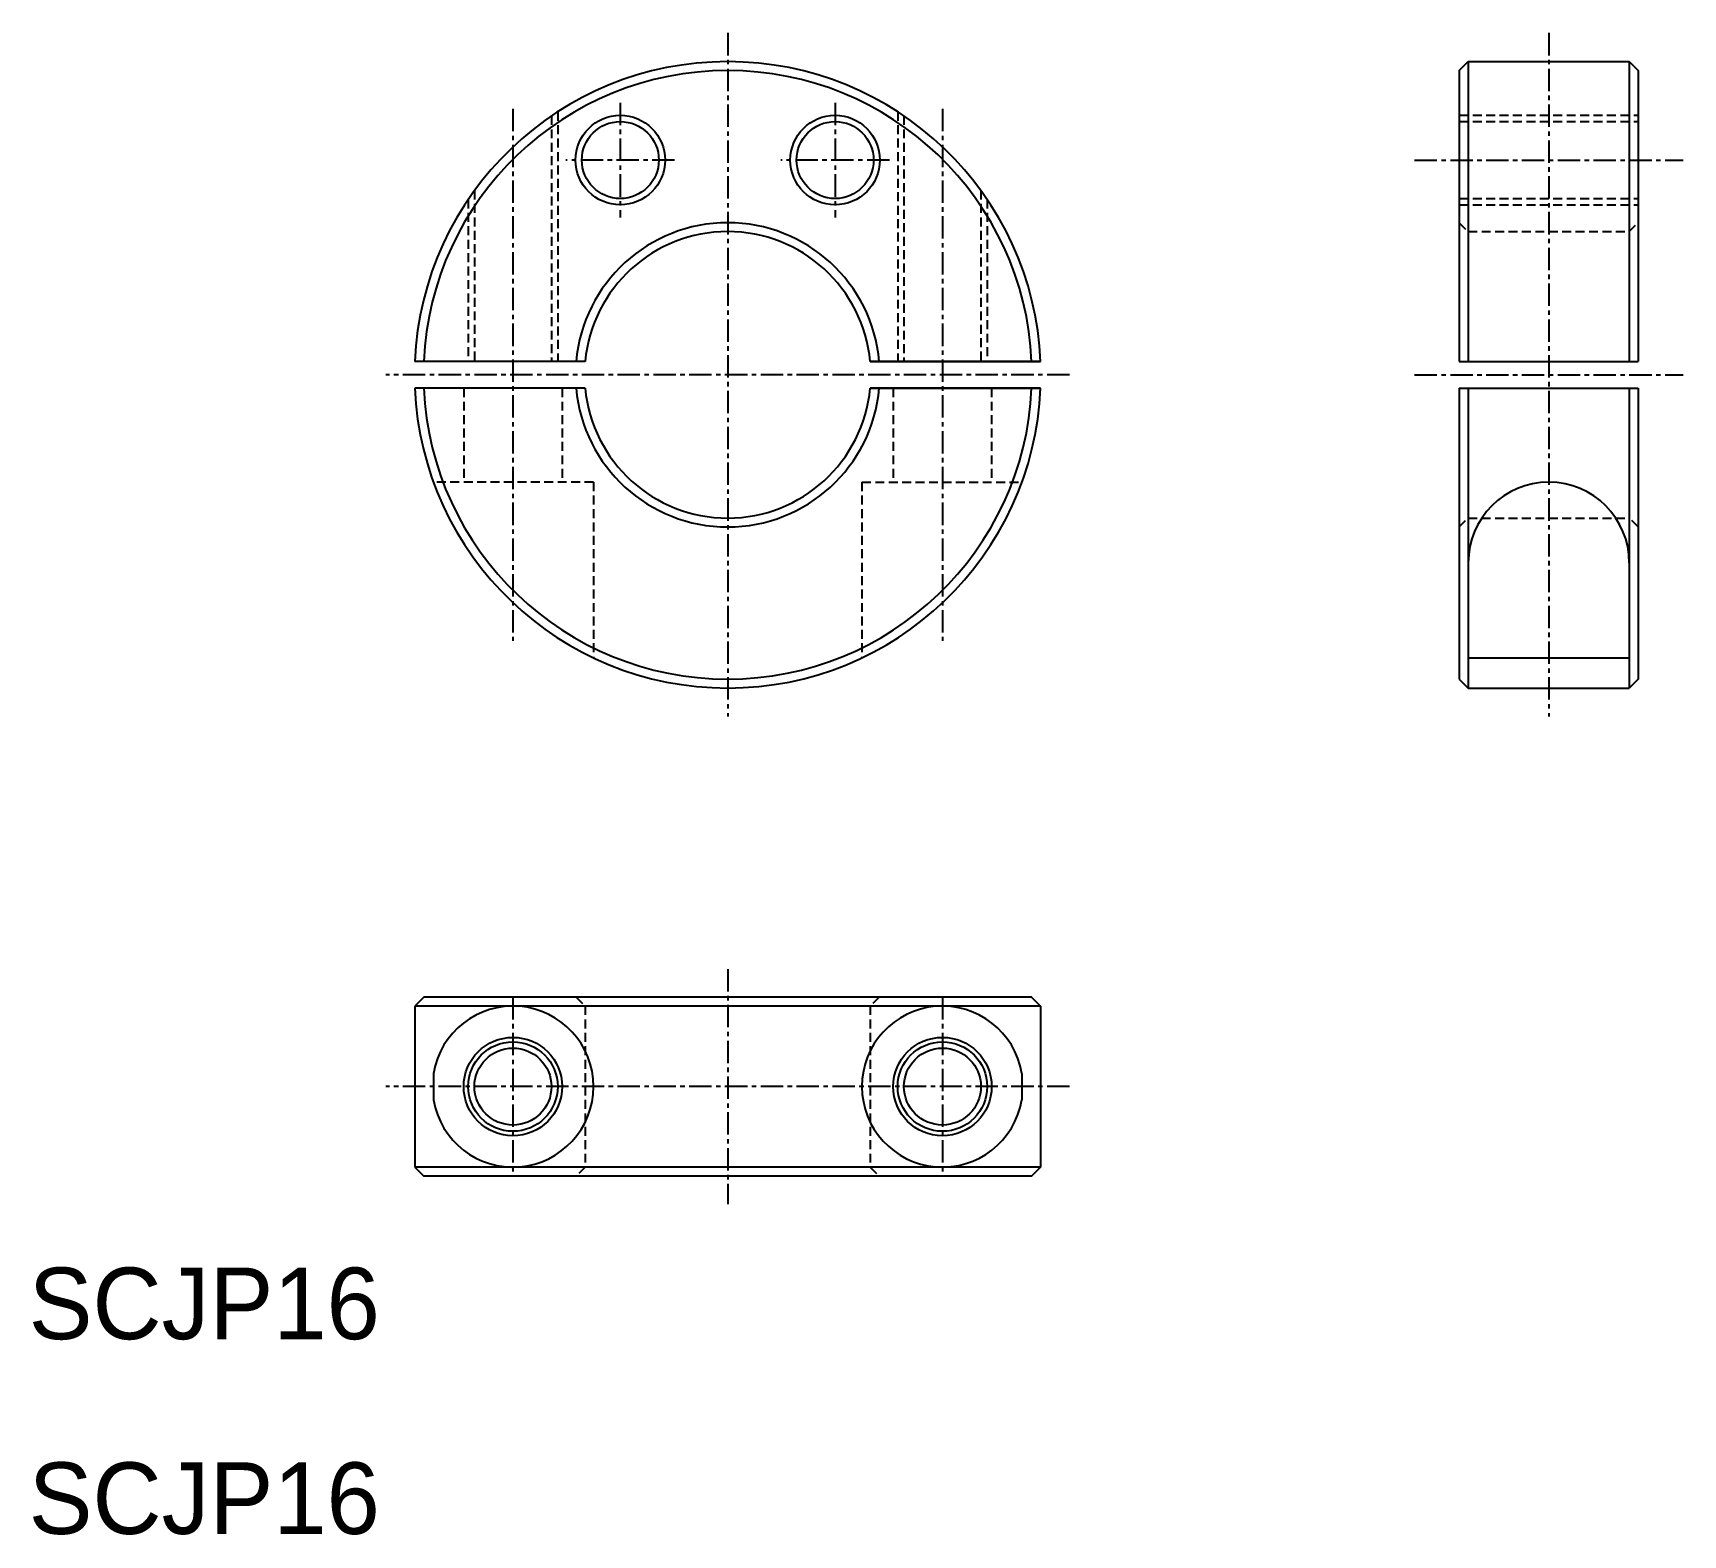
# Model space of a CAD drawing. Extents: x 100.2 to 192.4, y 213.2 to 297.1.
import ezdxf

# ---------------------------------------------------------------- set-up
doc = ezdxf.new("R2010")
doc.units = 0
doc.linetypes.add('CENTER', pattern=[2, 1.25, -0.25, 0.25, -0.25])
doc.linetypes.add('DASHED', pattern=[0.75, 0.5, -0.25])
doc.layers.get('0').update_dxf_attribs({"linetype": 'CONTINUOUS'})
doc.layers.add('CENTER', color=1, linetype='CENTER')

msp = doc.modelspace()

# ---------------------------------------------------------------- linework, layer by layer
at = {"color": 7, "linetype": 'CONTINUOUS'}
for p, q in [((179.931, 294.996), (180.431, 295.496)), ((180.431, 295.496), (180.431, 278.746)), ((180.431, 295.496), (189.431, 295.496)), ((189.431, 295.496), (189.431, 278.746)), ((189.431, 295.496), (189.931, 294.996)), ((179.931, 294.996), (179.931, 278.746)), ((189.931, 294.996), (189.931, 278.746)), ((131.085, 278.746), (121.566, 278.746)), ((156.534, 278.746), (147.015, 278.746)), ((147.015, 278.746), (156.534, 278.746)), ((179.931, 278.746), (189.931, 278.746)), ((131.085, 277.246), (121.566, 277.246)), ((156.534, 277.246), (147.015, 277.246)), ((147.015, 277.246), (156.534, 277.246)), ((179.931, 277.246), (179.931, 260.996)), ((179.931, 277.246), (189.931, 277.246)), ((180.431, 277.246), (180.431, 260.496)), ((189.431, 277.246), (189.431, 260.496)), ((189.931, 277.246), (189.931, 260.996)), ((180.431, 267.496), (180.431, 262.185)), ((189.431, 267.496), (189.431, 262.185)), ((180.431, 262.185), (189.431, 262.185)), ((179.931, 260.996), (180.431, 260.496)), ((189.931, 260.996), (189.431, 260.496)), ((180.431, 260.496), (189.431, 260.496)), ((122.066, 243.228), (121.566, 242.728)), ((156.55, 242.728), (121.566, 242.728)), ((121.566, 242.728), (121.566, 233.728)), ((156.05, 243.228), (122.066, 243.228)), ((156.034, 243.228), (156.534, 242.728)), ((156.034, 243.228), (156.534, 242.728)), ((156.534, 242.728), (156.534, 233.728)), ((156.534, 242.728), (156.534, 233.728)), ((122.611, 238.965), (122.611, 237.492)), ((155.489, 238.965), (155.489, 237.492)), ((156.55, 233.728), (121.566, 233.728)), ((121.566, 233.728), (122.066, 233.228)), ((139.05, 233.728), (139.05, 233.728)), ((156.534, 233.728), (156.034, 233.228)), ((156.534, 233.728), (156.034, 233.228)), ((156.05, 233.228), (122.066, 233.228))]:
    msp.add_line(p, q, dxfattribs=at)
at = {"color": 3, "linetype": 'DASHED'}
for p, q in [((129.2, 292.461), (129.2, 278.746)), ((129.55, 292.693), (129.55, 278.746)), ((148.55, 292.693), (148.55, 278.746)), ((148.9, 292.461), (148.9, 278.746)), ((179.931, 292.496), (189.931, 292.496)), ((179.931, 292.146), (189.931, 292.146)), ((124.55, 287.794), (124.55, 278.746)), ((124.9, 288.293), (124.9, 278.746)), ((153.2, 288.293), (153.2, 278.746)), ((153.55, 287.794), (153.55, 278.746)), ((179.931, 287.846), (189.931, 287.846)), ((179.931, 287.496), (189.931, 287.496)), ((179.931, 286.496), (180.431, 285.996)), ((180.431, 285.996), (189.431, 285.996)), ((189.431, 285.996), (189.931, 286.496)), ((124.3, 277.246), (124.3, 271.996)), ((129.8, 277.246), (129.8, 271.996)), ((148.3, 277.246), (148.3, 271.996)), ((153.8, 277.246), (153.8, 271.996)), ((131.55, 271.996), (122.611, 271.996)), ((131.55, 271.996), (131.55, 262.185)), ((146.55, 271.996), (146.55, 262.185)), ((146.55, 271.996), (155.489, 271.996)), ((179.931, 269.496), (180.431, 269.996)), ((180.431, 269.996), (189.431, 269.996)), ((189.931, 269.496), (189.431, 269.996)), ((130.585, 243.228), (131.085, 242.728)), ((130.585, 243.228), (131.085, 242.728)), ((131.085, 242.728), (131.085, 233.728)), ((147.515, 243.228), (147.015, 242.728)), ((147.515, 243.228), (147.015, 242.728)), ((147.015, 242.728), (147.015, 233.728)), ((131.085, 233.728), (130.585, 233.228)), ((131.085, 233.728), (130.585, 233.228)), ((147.015, 233.728), (147.515, 233.228)), ((147.015, 233.728), (147.515, 233.228))]:
    msp.add_line(p, q, dxfattribs=at)
at = {"color": 3, "linetype": 'CONTINUOUS'}
for centre in [(133.05, 289.996), (145.05, 289.996), (127.05, 238.228), (151.05, 238.228)]:
    msp.add_circle(centre, 2.5, dxfattribs=at)
at = {"color": 7, "linetype": 'CONTINUOUS'}
for centre, radius in [((133.05, 289.996), 2.15), ((145.05, 289.996), 2.15), ((127.05, 238.228), 2.75), ((151.05, 238.228), 2.75), ((127.05, 238.228), 2.15), ((151.05, 238.228), 2.15)]:
    msp.add_circle(centre, radius, dxfattribs=at)
for centre, radius, start, end in [((139.05, 277.996), 17.5, 2.45629, 177.5437), ((139.05, 277.996), 17, 2.52858, 177.47144), ((139.05, 277.996), 8.5, 5.0621, 174.9379), ((139.05, 277.996), 8, 5.37938, 174.62063), ((139.05, 277.996), 17.5, 182.45628, 357.54371), ((139.05, 277.996), 17, 182.52857, 357.47142), ((139.05, 277.996), 8.5, 185.06209, 354.93791), ((139.05, 277.996), 8, 185.37938, 354.62062), ((184.931, 267.496), 4.5, 0, 180), ((127.05, 238.228), 4.5, 189.42278, 170.57722), ((151.05, 238.228), 4.5, 9.42278, 350.57722)]:
    msp.add_arc(centre, radius, start, end, dxfattribs=at)
at = {"layer": 'CENTER', "color": 1, "linetype": 'CENTER'}
for p, q in [((139.05, 297.096), (139.05, 258.897)), ((184.931, 297.096), (184.931, 258.897)), ((133.05, 293.199), (133.05, 286.793)), ((145.05, 293.199), (145.05, 286.793)), ((127.05, 292.855), (127.05, 263.138)), ((151.05, 292.855), (151.05, 263.138)), ((136.087, 289.996), (130.013, 289.996)), ((148.087, 289.996), (142.013, 289.996)), ((177.431, 289.996), (192.431, 289.996)), ((158.149, 277.996), (119.951, 277.996)), ((177.431, 277.996), (192.431, 277.996)), ((139.05, 244.791), (139.05, 231.666)), ((127.05, 243.228), (127.05, 233.228)), ((151.05, 243.228), (151.05, 233.228)), ((158.149, 238.228), (119.951, 238.228))]:
    msp.add_line(p, q, dxfattribs=at)

# ---------------------------------------------------------------- texts
at = {"color": 7, "linetype": 'CONTINUOUS'}
for p in [(99.989, 224.112), (99.989, 213.229)]:
    msp.add_text('SCJP16', height=4, dxfattribs=at).set_placement(p)

doc.saveas('drawing.dxf')
